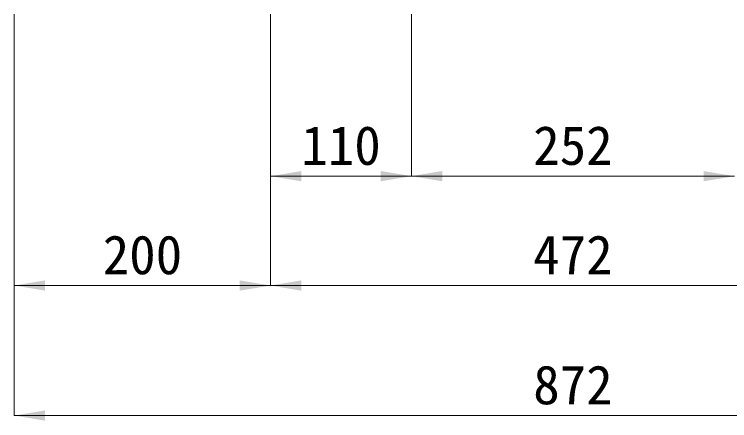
# Model space of a CAD drawing. Units: millimetres at full size. Extents: x 190759 to 276146, y -52712 to -16236.
# Drawn here: x 203234 to 203792, y -30737 to -30419 of the extents above; entities that cross this region are included whole.
import ezdxf
from ezdxf.enums import TextEntityAlignment as Align

# ---------------------------------------------------------------- set-up
doc = ezdxf.new("R2010")
doc.units = ezdxf.units.MM
doc.header["$LTSCALE"] = 18
doc.layers.add('寸法線', color=7, linetype='Continuous', lineweight=9)
doc.styles.add('ＭＳ ゴシック', font='')
doc.styles.get('ＭＳ ゴシック').set_extended_font_data('MS Gothic')

# ---------------------------------------------------------------- blocks, each defined once
blk = doc.blocks.new('filled_arrow')
at = {"color": 0, "linetype": 'Continuous', "lineweight": -2}
blk.add_solid([(7.5, 1.25), (0, 0), (7.5, -1.25)], dxfattribs=at)

msp = doc.modelspace()

# ---------------------------------------------------------------- linework, layer by layer
at = {"layer": '寸法線'}
for p, q in [((203234.11, -30419.47), (203234.11, -30631.15)), ((203234.11, -30419.47), (203234.11, -30732.66)), ((203434.11, -30419.47), (203434.11, -30545.8)), ((203434.11, -30419.47), (203434.11, -30631.15)), ((203434.11, -30419.47), (203434.11, -30631.15)), ((203544.11, -30419.47), (203544.11, -30545.8)), ((203544.11, -30419.47), (203544.11, -30545.8)), ((203434.11, -30545.8), (203544.11, -30545.8)), ((203544.11, -30545.8), (203796.11, -30545.8)), ((203234.11, -30631.15), (203434.11, -30631.15)), ((203434.11, -30631.15), (203906.11, -30631.15)), ((203234.11, -30732.66), (204106.11, -30732.66))]:
    msp.add_line(p, q, dxfattribs=at)

# ---------------------------------------------------------------- block references
at = {"layer": '寸法線', "xscale": 3.2, "yscale": 3.2}
for p in [(203434.11, -30545.8), (203544.11, -30545.8), (203234.11, -30631.15), (203434.11, -30631.15), (203234.11, -30732.66)]:
    msp.add_blockref('filled_arrow', p, dxfattribs=at)
at = {"layer": '寸法線', "xscale": 3.2, "yscale": 3.2, "rotation": 180}
for p in [(203544.11, -30545.8), (203796.11, -30545.8), (203434.11, -30631.15)]:
    msp.add_blockref('filled_arrow', p, dxfattribs=at)

# ---------------------------------------------------------------- texts
at = {"layer": '寸法線', "style": 'ＭＳ ゴシック'}
for s, p in [('110', (203489.11, -30521.8)), ('252', (203670.11, -30521.8)), ('200', (203334.11, -30607.15)), ('472', (203670.11, -30607.15)), ('872', (203670.11, -30708.66))]:
    msp.add_text(s, height=30.38, dxfattribs=at).set_placement(p, align=Align.MIDDLE_CENTER)

doc.saveas('drawing.dxf')
